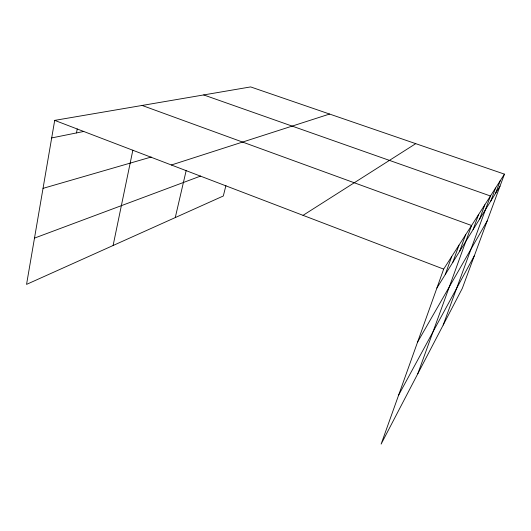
<?xml version="1.0" encoding="UTF-8"?>
<svg xmlns="http://www.w3.org/2000/svg" width="531" height="531" viewBox="0 0 531 531"><rect width="100%" height="100%" fill="white"/><g stroke="black" fill="none" stroke-linecap="round" stroke-linejoin="round"><path stroke-width="0.8" d="M504.45 174.141L443.657 269.117L381.132 444.082L462.315 288.353L504.45 174.141L250.632 86.918L54.7 120.378L26.55 284.39L223.312 195.992L225.927 185.545M76.504 132.923L77.227 128.927M113.11 245.501L132.85 150.193M175.27 217.577L186.202 170.431M445.257 274.527L451.728 256.506M452.79 262.367L458.996 245.149M459.62 251.355L465.581 234.868M417.778 373.791L471.568 225.509L142.109 105.45M473.094 229.604L478.564 214.584M479.599 219.104L484.823 204.807M443.179 325.058L490.458 195.992L203.698 94.93M490.777 201.063L495.562 188.02M495.609 193.264L500.209 180.766M398.648 395.071L474.389 255.63M417.585 342.07L487.199 220.896M436.9 288.014L500.023 186.135M303.042 215.347L415.74 143.655M34.495 238.107L200.645 176.053M171.367 164.995L329.585 114.052M43.038 188.359L151.229 157.023M51.693 137.934L83.785 131.449M54.7 120.378L443.657 269.117"/></g></svg>
